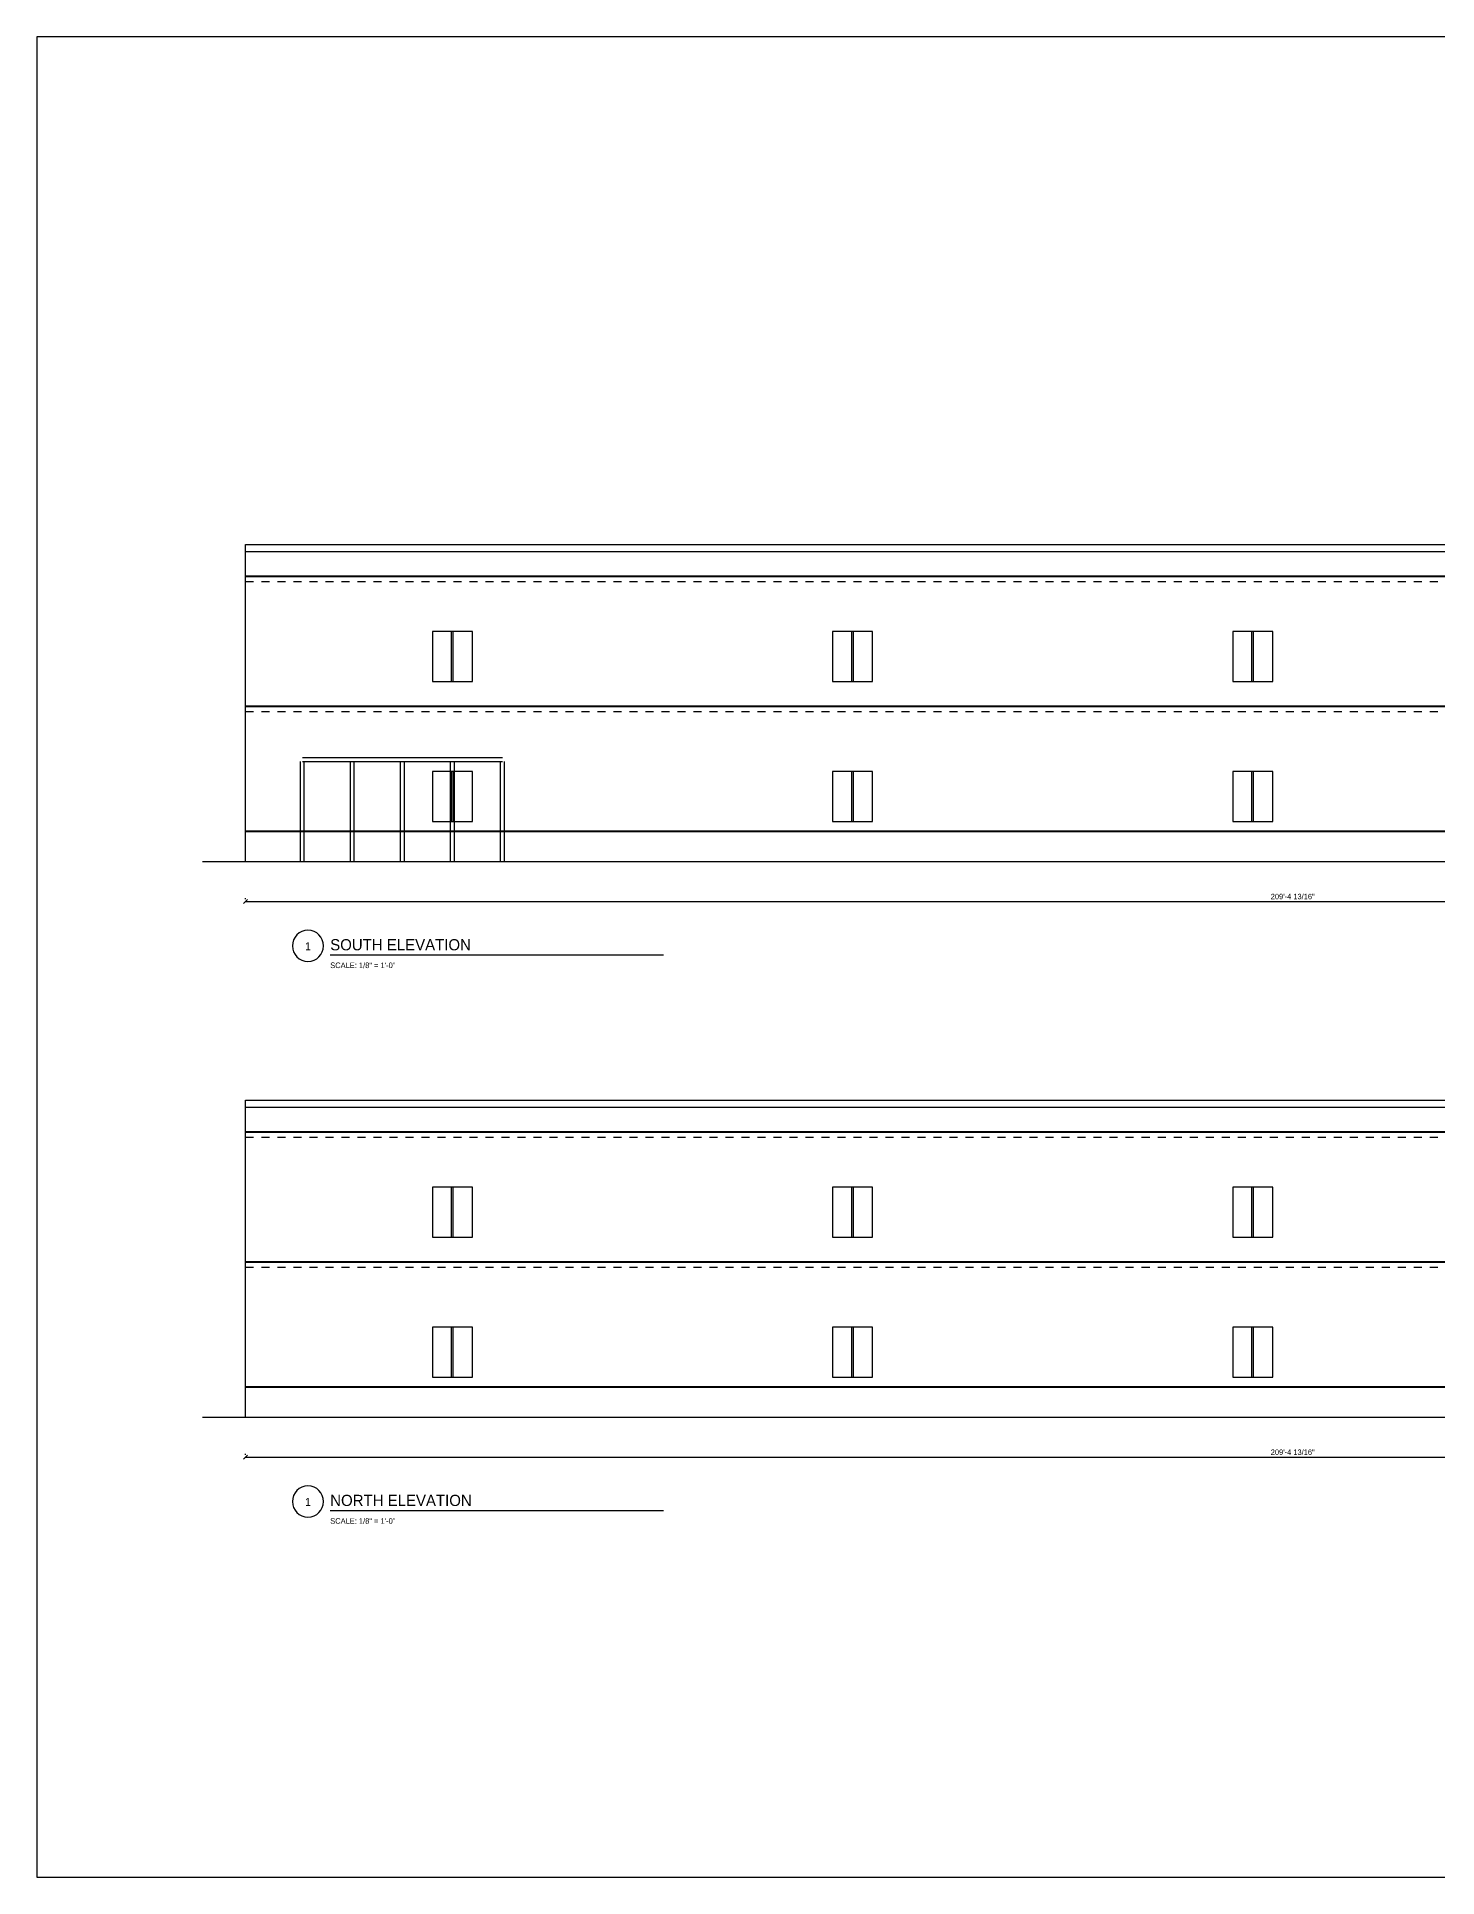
# Model space of a CAD drawing. Header units: inches. Extents: x 0.5 to 35.5, y 0.5 to 23.5.
# Drawn here: x 0.5 to 18, y 0.5 to 23.5 of the extents above; entities that cross this region are included whole.
import ezdxf
from ezdxf.enums import TextEntityAlignment as Align

# ---------------------------------------------------------------- set-up
doc = ezdxf.new("R2010")
doc.units = ezdxf.units.IN
doc.linetypes.add('DASHED', pattern=[0.125, 0.0833, -0.0417])
for name, color, linetype in [('A-ANNO-DIMS', 4, 'CONTINUOUS'), ('A-ANNO-SYMB', 2, 'CONTINUOUS'), ('A-ANNO-TEXT', 3, 'CONTINUOUS'), ('A-ELEV', 1, 'CONTINUOUS'), ('G-ANNO-TTLB', 5, 'CONTINUOUS')]:
    doc.layers.add(name, color=color, linetype=linetype)

msp = doc.modelspace()

# ---------------------------------------------------------------- linework, layer by layer
at = {"layer": 'A-ANNO-DIMS'}
for p, q in [((3.08239, 12.66989), (3.1315, 12.719)), ((3.10694, 12.72222), (3.10694, 12.73611)), ((3.10694, 12.69444), (29.28194, 12.69444)), ((3.08239, 5.72545), (3.1315, 5.77455)), ((3.10694, 5.77778), (3.10694, 5.79167)), ((3.10694, 5.75), (29.28194, 5.75))]:
    msp.add_line(p, q, dxfattribs=at)
at = {"layer": 'A-ANNO-SYMB'}
for p, q in [((3.70972, 12.21458), (3.69839, 12.17808)), ((3.72765, 12.2476), (3.70972, 12.21458)), ((3.7514, 12.27638), (3.72765, 12.2476)), ((3.78017, 12.30013), (3.7514, 12.27638)), ((3.8132, 12.31805), (3.78017, 12.30013)), ((3.8497, 12.32938), (3.8132, 12.31805)), ((3.88889, 12.33333), (3.8497, 12.32938)), ((3.92808, 12.32938), (3.88889, 12.33333)), ((3.96458, 12.31805), (3.92808, 12.32938)), ((3.9976, 12.30013), (3.96458, 12.31805)), ((4.02638, 12.27638), (3.9976, 12.30013)), ((4.05013, 12.2476), (4.02638, 12.27638)), ((4.06805, 12.21458), (4.05013, 12.2476)), ((4.07938, 12.17808), (4.06805, 12.21458)), ((3.69839, 12.17808), (3.69444, 12.13889)), ((3.69444, 12.13889), (3.69839, 12.0997)), ((3.69839, 12.0997), (3.70972, 12.0632)), ((3.70972, 12.0632), (3.72765, 12.03017)), ((3.72765, 12.03017), (3.7514, 12.0014)), ((3.7514, 12.0014), (3.78017, 11.97765)), ((3.78017, 11.97765), (3.8132, 11.95972)), ((3.96458, 11.95972), (3.9976, 11.97765)), ((3.9976, 11.97765), (4.02638, 12.0014)), ((4.02638, 12.0014), (4.05013, 12.03017)), ((4.05013, 12.03017), (4.06805, 12.0632)), ((4.06805, 12.0632), (4.07938, 12.0997)), ((4.08333, 12.13889), (4.07938, 12.17808)), ((4.07938, 12.0997), (4.08333, 12.13889)), ((3.8132, 11.95972), (3.8497, 11.94839)), ((3.8497, 11.94839), (3.88889, 11.94444)), ((3.88889, 11.94444), (3.92808, 11.94839)), ((3.92808, 11.94839), (3.96458, 11.95972)), ((3.72765, 5.30316), (3.70972, 5.27013)), ((3.7514, 5.33194), (3.72765, 5.30316)), ((3.78017, 5.35568), (3.7514, 5.33194)), ((3.8132, 5.37361), (3.78017, 5.35568)), ((3.8497, 5.38494), (3.8132, 5.37361)), ((3.88889, 5.38889), (3.8497, 5.38494)), ((3.92808, 5.38494), (3.88889, 5.38889)), ((3.96458, 5.37361), (3.92808, 5.38494)), ((3.9976, 5.35568), (3.96458, 5.37361)), ((4.02638, 5.33194), (3.9976, 5.35568)), ((4.05013, 5.30316), (4.02638, 5.33194)), ((4.06805, 5.27013), (4.05013, 5.30316)), ((3.69839, 5.23363), (3.69444, 5.19444)), ((3.69444, 5.19444), (3.69839, 5.15526)), ((3.70972, 5.27013), (3.69839, 5.23363)), ((3.69839, 5.15526), (3.70972, 5.11876)), ((3.70972, 5.11876), (3.72765, 5.08573)), ((3.72765, 5.08573), (3.7514, 5.05695)), ((4.02638, 5.05695), (4.05013, 5.08573)), ((4.05013, 5.08573), (4.06805, 5.11876)), ((4.07938, 5.23363), (4.06805, 5.27013)), ((4.06805, 5.11876), (4.07938, 5.15526)), ((4.08333, 5.19444), (4.07938, 5.23363)), ((4.07938, 5.15526), (4.08333, 5.19444)), ((3.7514, 5.05695), (3.78017, 5.03321)), ((3.78017, 5.03321), (3.8132, 5.01528)), ((3.8132, 5.01528), (3.8497, 5.00395)), ((3.8497, 5.00395), (3.88889, 5)), ((3.88889, 5), (3.92808, 5.00395)), ((3.92808, 5.00395), (3.96458, 5.01528)), ((3.96458, 5.01528), (3.9976, 5.03321)), ((3.9976, 5.03321), (4.02638, 5.05695))]:
    msp.add_line(p, q, dxfattribs=at)
at = {"layer": 'A-ANNO-TEXT'}
for p, q in [((4.16667, 12.02778), (8.33333, 12.02778)), ((4.16667, 5.08333), (8.33333, 5.08333))]:
    msp.add_line(p, q, dxfattribs=at)
at = {"layer": 'A-ELEV'}
for p, q in [((3.10694, 17.15319), (29.28194, 17.15319)), ((3.10694, 13.19444), (3.10694, 17.15319)), ((3.10694, 17.06944), (29.28194, 17.06944)), ((3.10694, 16.76476), (29.28194, 16.76476)), ((3.10694, 16.75694), (29.28194, 16.75694)), ((5.94444, 16.06944), (5.44444, 16.06944)), ((5.44444, 16.06944), (5.44444, 15.44444)), ((5.68403, 15.44444), (5.68403, 16.06944)), ((5.70486, 15.44444), (5.70486, 16.06944)), ((5.94444, 15.44444), (5.94444, 16.06944)), ((10.94444, 16.06944), (10.44444, 16.06944)), ((10.44444, 16.06944), (10.44444, 15.44444)), ((10.68403, 15.44444), (10.68403, 16.06944)), ((10.70486, 15.44444), (10.70486, 16.06944)), ((10.94444, 15.44444), (10.94444, 16.06944)), ((15.94444, 16.06944), (15.44444, 16.06944)), ((15.44444, 16.06944), (15.44444, 15.44444)), ((15.68403, 15.44444), (15.68403, 16.06944)), ((15.70486, 15.44444), (15.70486, 16.06944)), ((15.94444, 15.44444), (15.94444, 16.06944)), ((5.44444, 15.44444), (5.94444, 15.44444)), ((10.44444, 15.44444), (10.94444, 15.44444)), ((15.44444, 15.44444), (15.94444, 15.44444)), ((3.10694, 15.13976), (29.28194, 15.13976)), ((3.10694, 15.13194), (29.28194, 15.13194)), ((3.81944, 14.49132), (6.31944, 14.49132)), ((3.79601, 13.19444), (3.79601, 14.44444)), ((3.81944, 14.44444), (6.31944, 14.44444)), ((3.84288, 13.19444), (3.84288, 14.44444)), ((4.42101, 13.19444), (4.42101, 14.44444)), ((4.46788, 13.19444), (4.46788, 14.44444)), ((5.04601, 13.19444), (5.04601, 14.44444)), ((5.09288, 13.19444), (5.09288, 14.44444)), ((5.94444, 14.31944), (5.44444, 14.31944)), ((5.44444, 14.31944), (5.44444, 13.69444)), ((5.67101, 13.19444), (5.67101, 14.44444)), ((5.68403, 13.69444), (5.68403, 14.31944)), ((5.70486, 13.69444), (5.70486, 14.31944)), ((5.71788, 13.19444), (5.71788, 14.44444)), ((5.94444, 13.69444), (5.94444, 14.31944)), ((6.29601, 13.19444), (6.29601, 14.44444)), ((6.34288, 13.19444), (6.34288, 14.44444)), ((10.94444, 14.31944), (10.44444, 14.31944)), ((10.44444, 14.31944), (10.44444, 13.69444)), ((10.68403, 13.69444), (10.68403, 14.31944)), ((10.70486, 13.69444), (10.70486, 14.31944)), ((10.94444, 13.69444), (10.94444, 14.31944)), ((15.94444, 14.31944), (15.44444, 14.31944)), ((15.44444, 14.31944), (15.44444, 13.69444)), ((15.68403, 13.69444), (15.68403, 14.31944)), ((15.70486, 13.69444), (15.70486, 14.31944)), ((15.94444, 13.69444), (15.94444, 14.31944)), ((3.10694, 13.57726), (29.28194, 13.57726)), ((5.44444, 13.69444), (5.94444, 13.69444)), ((10.44444, 13.69444), (10.94444, 13.69444)), ((15.44444, 13.69444), (15.94444, 13.69444)), ((3.10694, 13.56944), (29.28194, 13.56944)), ((2.56944, 13.19444), (29.94444, 13.19444)), ((3.10694, 10.20875), (29.28194, 10.20875)), ((3.10694, 6.25), (3.10694, 10.20875)), ((3.10694, 10.125), (29.28194, 10.125)), ((3.10694, 9.82031), (29.28194, 9.82031)), ((3.10694, 9.8125), (29.28194, 9.8125)), ((5.94444, 9.125), (5.44444, 9.125)), ((5.44444, 9.125), (5.44444, 8.5)), ((5.68403, 8.5), (5.68403, 9.125)), ((5.70486, 8.5), (5.70486, 9.125)), ((5.94444, 8.5), (5.94444, 9.125)), ((10.94444, 9.125), (10.44444, 9.125)), ((10.44444, 9.125), (10.44444, 8.5)), ((10.68403, 8.5), (10.68403, 9.125)), ((10.70486, 8.5), (10.70486, 9.125)), ((10.94444, 8.5), (10.94444, 9.125)), ((15.94444, 9.125), (15.44444, 9.125)), ((15.44444, 9.125), (15.44444, 8.5)), ((15.68403, 8.5), (15.68403, 9.125)), ((15.70486, 8.5), (15.70486, 9.125)), ((15.94444, 8.5), (15.94444, 9.125)), ((5.44444, 8.5), (5.94444, 8.5)), ((10.44444, 8.5), (10.94444, 8.5)), ((15.44444, 8.5), (15.94444, 8.5)), ((3.10694, 8.19531), (29.28194, 8.19531)), ((3.10694, 8.1875), (29.28194, 8.1875)), ((5.94444, 7.375), (5.44444, 7.375)), ((5.44444, 7.375), (5.44444, 6.75)), ((5.68403, 6.75), (5.68403, 7.375)), ((5.70486, 6.75), (5.70486, 7.375)), ((5.94444, 6.75), (5.94444, 7.375)), ((10.94444, 7.375), (10.44444, 7.375)), ((10.44444, 7.375), (10.44444, 6.75)), ((10.68403, 6.75), (10.68403, 7.375)), ((10.70486, 6.75), (10.70486, 7.375)), ((10.94444, 6.75), (10.94444, 7.375)), ((15.94444, 7.375), (15.44444, 7.375)), ((15.44444, 7.375), (15.44444, 6.75)), ((15.68403, 6.75), (15.68403, 7.375)), ((15.70486, 6.75), (15.70486, 7.375)), ((15.94444, 6.75), (15.94444, 7.375)), ((5.44444, 6.75), (5.94444, 6.75)), ((10.44444, 6.75), (10.94444, 6.75)), ((15.44444, 6.75), (15.94444, 6.75)), ((3.10694, 6.63281), (29.28194, 6.63281)), ((3.10694, 6.625), (29.28194, 6.625)), ((2.56944, 6.25), (29.94444, 6.25))]:
    msp.add_line(p, q, dxfattribs=at)
at = {"layer": 'A-ELEV', "linetype": 'DASHED'}
for p, q in [((3.10694, 16.69444), (29.28194, 16.69444)), ((3.10694, 15.06944), (29.28194, 15.06944)), ((3.10694, 9.75), (29.28194, 9.75)), ((3.10694, 8.125), (29.28194, 8.125))]:
    msp.add_line(p, q, dxfattribs=at)
at = {"layer": 'G-ANNO-TTLB'}
for p, q in [((35.5, 23.5), (0.5, 23.5)), ((0.5, 23.5), (0.5, 0.5)), ((0.5, 0.5), (35.5, 0.5))]:
    msp.add_line(p, q, dxfattribs=at)

# ---------------------------------------------------------------- texts
at = {"layer": 'A-ANNO-DIMS'}
for p in [(16.19444, 12.72222), (16.19444, 5.77778)]:
    msp.add_text('209\'-4 13/16"', height=0.0675, dxfattribs=at).set_placement(p, align=Align.CENTER)
at = {"layer": 'A-ANNO-SYMB'}
for p in [(3.88889, 12.08333), (3.88889, 5.13889)]:
    msp.add_text('1', height=0.1, dxfattribs=at).set_placement(p, align=Align.CENTER)
at = {"layer": 'A-ANNO-TEXT'}
for s, height, p in [('SOUTH ELEVATION', 0.14, (4.16667, 12.08333)), ('SCALE: 1/8" = 1\'-0"', 0.07, (4.16667, 11.86111)), ('NORTH ELEVATION', 0.14, (4.16667, 5.13889)), ('SCALE: 1/8" = 1\'-0"', 0.07, (4.16667, 4.91667))]:
    msp.add_text(s, height=height, dxfattribs=at).set_placement(p)

doc.saveas('drawing.dxf')
